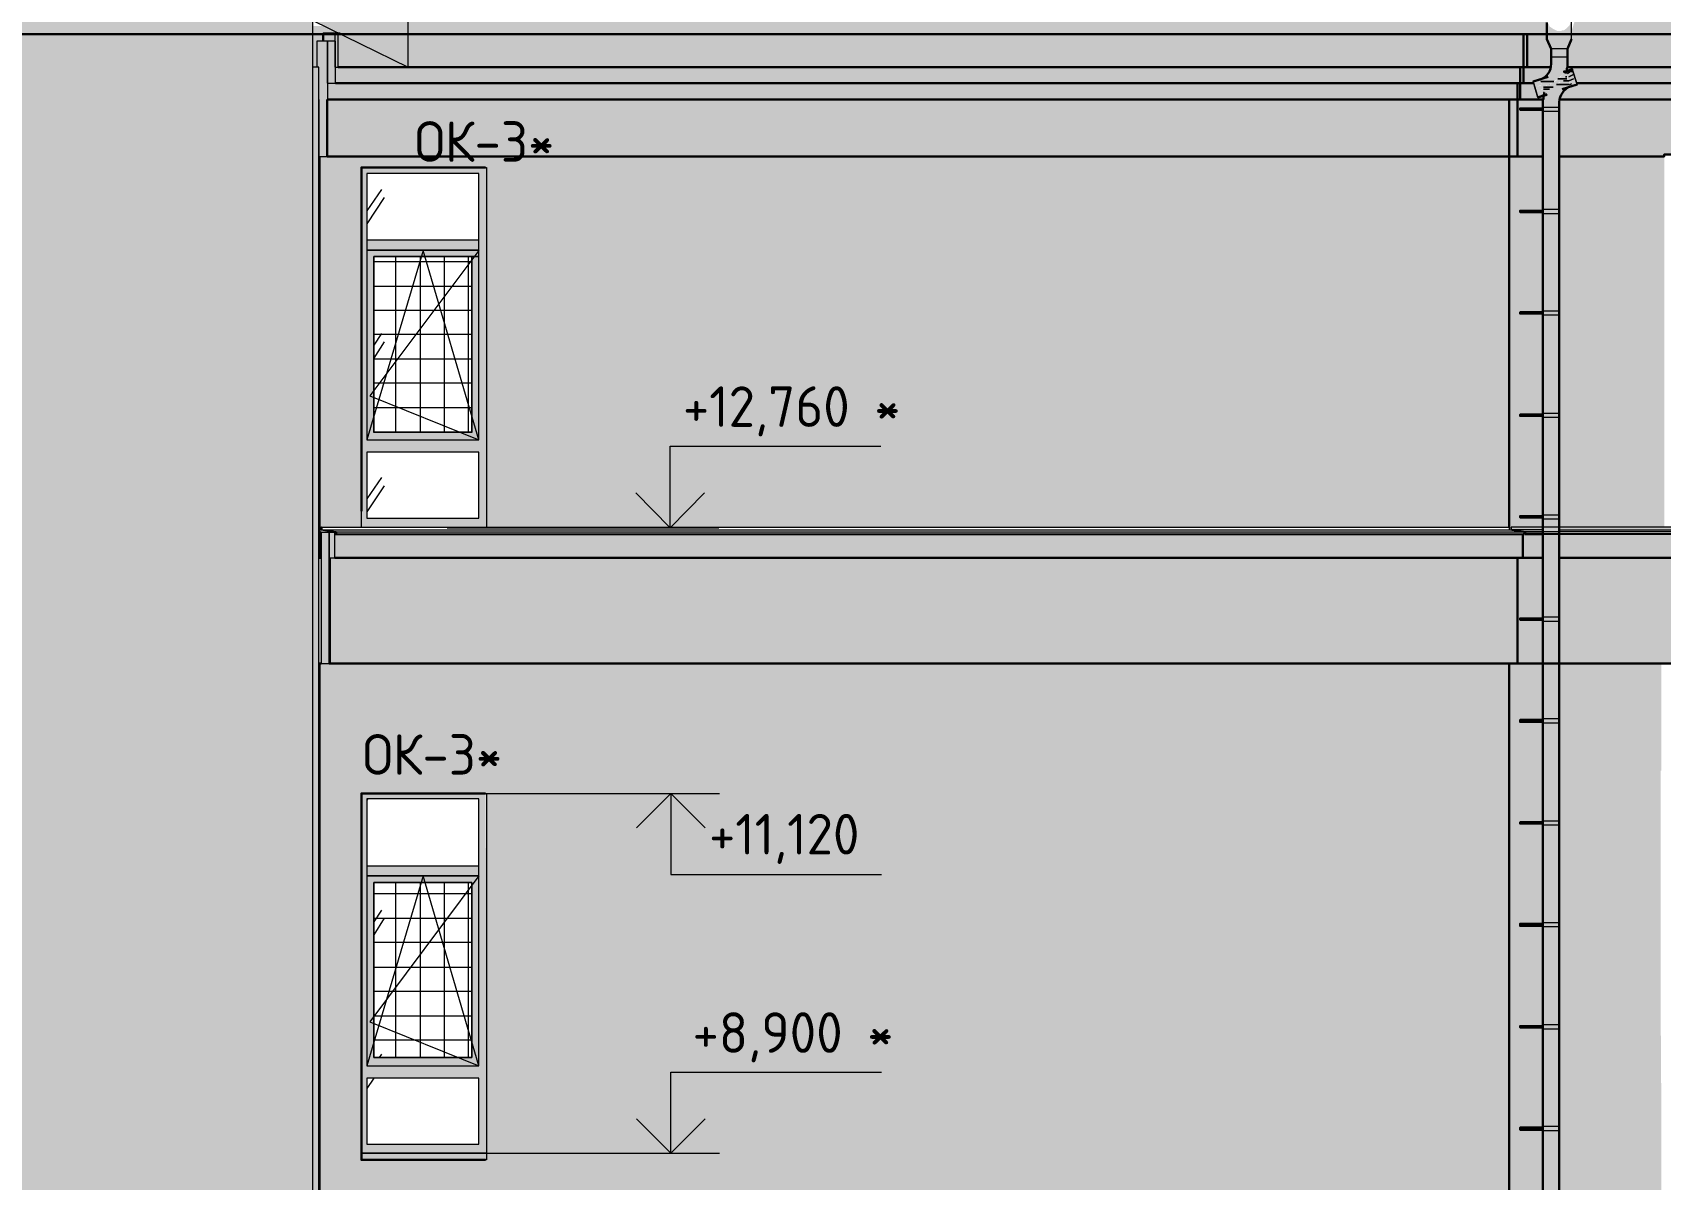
# Model space of a CAD drawing. Header units: millimetres. Extents: x -11345 to 411485, y -9810 to 73012.
# Drawn here: x 344403 to 354448, y 8302 to 15375 of the extents above; entities that cross this region are included whole.
import ezdxf

# ---------------------------------------------------------------- set-up
doc = ezdxf.new("R2010")
doc.units = ezdxf.units.MM
for name, color, linetype in [('PDF _Аннотация', 7, 'Continuous'), ('PDF _Линии', 7, 'Continuous'), ('PDF _Отметки', 7, 'Continuous'), ('PDF _Стены внутренние', 7, 'Continuous'), ('PDF _Стены наружные', 7, 'Continuous'), ('PDF _Стены отделка', 7, 'Continuous'), ('PDF _Стены штриховка', 7, 'Continuous'), ('PDF _Текст', 7, 'Continuous'), ('PDF _Узлы', 7, 'Continuous')]:
    doc.layers.add(name, color=color, linetype=linetype)
for name, color, linetype, true_color in [('PDF _Крыша', 9, 'Continuous', 0x808080), ('PDF _Обобщенные модели', 7, 'Continuous', 0xb5bcbf), ('PDF _Ограждение', 7, 'Continuous', 0x7f7f7f), ('PDF _Окна', 7, 'Continuous', 0x383e42), ('PDF _Стены штриховка поверхности', 7, 'Continuous', 0xcacbcc)]:
    doc.layers.add(name, color=color, linetype=linetype, true_color=true_color)
doc.styles.add('PDF GOST Common', font='GOST_Common.ttf')

msp = doc.modelspace()

# ---------------------------------------------------------------- hatches: boundary and pattern name
at = {"layer": 'PDF _Крыша', "transparency": 33554559}
for points in [[(353743.05225, 15440.90557), (346720.44163, 15440.90557), (346720.44163, 15364.71088), (353747.28528, 15364.71088), (353747.28528, 15436.67253)], [(360939.21744, 15440.90557), (353916.60682, 15440.90557), (353903.9077, 15398.57519), (353899.67466, 15390.10911), (353899.67466, 15364.71088), (360973.08174, 15364.71088), (360968.84871, 15368.94392), (360964.61567, 15377.41), (360968.84871, 15385.87607), (360968.84871, 15390.10911), (360960.38263, 15398.57519)]]:
    msp.add_hatch(color=256, dxfattribs=at).paths.add_polyline_path(points)
at = {"layer": 'PDF _Обобщенные модели', "transparency": 33554559}
h = msp.add_hatch(color=256, dxfattribs=at)
h.paths.add_polyline_path([(353878.50947, 15106.49554), (353899.67466, 15111.78684), (353874.27643, 15102.2625)])
h.paths.add_polyline_path([(353912.37378, 15064.16516), (353891.20859, 15055.69908), (353899.67466, 15059.93212)], flags=0)
h.paths.add_polyline_path([(353749.4018, 15051.46604), (353738.81921, 15047.23301), (353726.12009, 15038.76693), (353743.05225, 15051.46604)], flags=0)
h.paths.add_polyline_path([(353738.81921, 15038.76693), (353734.58617, 15034.53389), (353726.12009, 15030.30085), (353730.35313, 15034.53389)], flags=0)
h.paths.add_polyline_path([(353717.65402, 15038.76693), (353721.88705, 15034.53389), (353721.88705, 15030.30085), (353721.88705, 15028.18433), (353717.65402, 15026.06781), (353710.2462, 15022.89304), (353713.42098, 15026.06781), (353721.88705, 15030.30085)], flags=0)
h.paths.add_polyline_path([(353726.12009, 15013.3687), (353730.35313, 15009.13566), (353730.35313, 15004.90262), (353734.58617, 15000.66958), (353734.58617, 14996.43655), (353730.35313, 15000.66958), (353730.35313, 15004.90262), (353721.88705, 15000.66958), (353714.83199, 14999.25857), (353717.65402, 15000.66958), (353730.35313, 15004.90262)], flags=0)
h.paths.add_polyline_path([(353713.42098, 15000.66958), (353707.77693, 14997.84756), (353704.9549, 14997.28315)], flags=0)
h.paths.add_polyline_path([(353726.12009, 15026.06781), (353717.65402, 15021.83478), (353704.9549, 15019.01275)], flags=0)
h.paths.add_polyline_path([(353768.45048, 15026.06781), (353755.75136, 15015.90852), (353755.75136, 15017.60174), (353764.21744, 15026.06781)], flags=0)
h.paths.add_polyline_path([(353768.45048, 15059.93212), (353779.03307, 15066.28168), (353768.45048, 15055.69908), (353764.21744, 15055.69908)], flags=0)
h.paths.add_polyline_path([(353700.72186, 15072.63124), (353704.9549, 15072.63124), (353695.27938, 15069.00292)], flags=0)
h.paths.add_polyline_path([(353836.17909, 15072.63124), (353827.71301, 15068.3982), (353810.78086, 15055.69908), (353806.54782, 15055.69908), (353789.61567, 15042.99997), (353793.84871, 15047.23301), (353806.54782, 15055.69908), (353827.71301, 15072.63124)], flags=0)
h.paths.add_polyline_path([(353709.18794, 15072.63124), (353713.42098, 15059.93212), (353713.42098, 15051.46604), (353679.55667, 15038.76693), (353704.9549, 15051.46604), (353713.42098, 15051.46604), (353709.18794, 15064.16516), (353709.18794, 15072.63124), (353688.02275, 15064.16516), (353689.83691, 15065.3746)], flags=0)
h.paths.add_polyline_path([(353853.11124, 15076.86427), (353850.99472, 15076.86427), (353857.34428, 15079.4041)], flags=0)
h.paths.add_polyline_path([(353912.37378, 15085.33035), (353882.74251, 15076.86427), (353886.97555, 15064.16516), (353886.97555, 15055.69908), (353882.74251, 15068.3982), (353882.74251, 15072.63124), (353878.50947, 15076.86427), (353882.74251, 15076.86427), (353888.66877, 15079.4041)], flags=0)
h.paths.add_polyline_path([(353806.54782, 15085.33035), (353809.7226, 15087.44687), (353806.54782, 15081.09731), (353793.84871, 15072.63124), (353789.61567, 15072.63124)], flags=0)
h.paths.add_polyline_path([(353870.0434, 15089.56339), (353874.27643, 15089.56339), (353863.69384, 15083.21383)], flags=0)
h.paths.add_polyline_path([(353912.37378, 15114.96162), (353874.27643, 15098.02947), (353876.39295, 15091.67991), (353874.27643, 15093.79643), (353874.27643, 15098.02947), (353874.27643, 15100.14599), (353878.50947, 15102.2625), (353882.74251, 15102.2625), (353903.9077, 15112.8451)], flags=0)
h.paths.add_polyline_path([(353861.57732, 15106.49554), (353865.81036, 15108.61206), (353861.57732, 15102.2625)], flags=0)
h.paths.add_polyline_path([(353848.8782, 15119.19466), (353836.17909, 15106.49554), (353831.94605, 15102.2625), (353827.71301, 15098.02947), (353819.24694, 15093.79643), (353815.0139, 15089.56339), (353812.89738, 15089.56339), (353819.24694, 15093.79643), (353827.71301, 15102.2625)], flags=0)
h.paths.add_polyline_path([(353874.27643, 15136.12681), (353870.0434, 15136.12681), (353903.9077, 15148.82593), (353899.67466, 15148.82593), (353865.81036, 15136.12681), (353870.0434, 15140.35985), (353870.0434, 15148.82593), (353874.27643, 15182.69023), (353874.27643, 15275.81708), (353899.67466, 15335.07961), (353899.67466, 15411.2743), (353895.44163, 15419.74038), (353895.44163, 15436.67253), (353886.97555, 15419.74038), (353878.50947, 15411.2743), (353870.0434, 15402.80823), (353853.11124, 15390.10911), (353844.64517, 15390.10911), (353836.17909, 15385.87607), (353810.78086, 15385.87607), (353802.31478, 15390.10911), (353785.38263, 15398.57519), (353772.68351, 15407.04127), (353764.21744, 15411.2743), (353759.9844, 15423.97342), (353751.51832, 15436.67253), (353747.28528, 15436.67253), (353747.28528, 15335.07961), (353772.68351, 15275.81708), (353772.68351, 15182.69023), (353768.45048, 15148.82593), (353764.21744, 15140.35985), (353759.9844, 15136.12681), (353751.51832, 15119.19466), (353730.35313, 15102.2625), (353704.9549, 15085.33035), (353696.48882, 15085.33035), (353666.85756, 15072.63124), (353662.62452, 15072.63124), (353662.62452, 15064.16516), (353666.85756, 15051.46604), (353671.09059, 15051.46604), (353671.09059, 15038.76693), (353675.32363, 15030.30085), (353675.32363, 15026.06781), (353679.55667, 15021.83478), (353679.55667, 15013.3687), (353704.9549, 15020.62534), (353697.14006, 15017.27612), (353679.55667, 15013.3687), (353683.78971, 15004.90262), (353683.78971, 15000.66958), (353692.25579, 14983.73743), (353692.25579, 14975.27135), (353696.48882, 14979.50439), (353709.18794, 14983.73743), (353730.35313, 14992.20351), (353730.35313, 14987.97047), (353726.12009, 14979.50439), (353726.12009, 14945.64009), (353721.88705, 14945.64009), (353726.12009, 14916.00882), (353721.88705, 14916.00882), (353721.88705, 14907.54274), (353582.19679, 14907.54274), (353582.19679, 14899.07666), (353721.88705, 14899.07666), (353721.88705, 14276.82003), (353582.19679, 14276.82003), (353582.19679, 14268.35395), (353721.88705, 14268.35395), (353721.88705, 13650.33035), (353582.19679, 13650.33035), (353582.19679, 13641.86427), (353721.88705, 13641.86427), (353721.88705, 13019.60764), (353582.19679, 13019.60764), (353582.19679, 13011.14156), (353721.88705, 13011.14156), (353721.88705, 12393.11796), (353582.19679, 12393.11796), (353582.19679, 12384.65189), (353721.88705, 12384.65189), (353721.88705, 11762.39525), (353582.19679, 11762.39525), (353582.19679, 11753.92917), (353721.88705, 11753.92917), (353721.88705, 11135.90557), (353582.19679, 11135.90557), (353582.19679, 11123.20646), (353611.82806, 11123.20646), (353721.88705, 11127.4395), (353721.88705, 10505.18286), (353582.19679, 10505.18286), (353582.19679, 10496.71678), (353721.88705, 10496.71678), (353721.88705, 10488.25071), (353726.12009, 9887.15926), (353721.88705, 9887.15926), (353721.88705, 9878.69318), (353582.19679, 9878.69318), (353582.19679, 9865.99407), (353611.82806, 9865.99407), (353721.88705, 9870.22711), (353721.88705, 9861.76103), (353726.12009, 9256.43655), (353721.88705, 9256.43655), (353721.88705, 9247.97047), (353582.19679, 9247.97047), (353582.19679, 9239.50439), (353721.88705, 9239.50439), (353721.88705, 9231.03832), (353726.12009, 8629.94687), (353721.88705, 8629.94687), (353721.88705, 8621.48079), (353582.19679, 8621.48079), (353582.19679, 8608.78168), (353721.88705, 8608.78168), (353721.88705, 8604.54864), (353726.12009, 7999.22416), (353721.88705, 7999.22416), (353721.88705, 7990.75808), (353582.19679, 7990.75808), (353582.19679, 7982.292), (353721.88705, 7982.292), (353721.88705, 7364.2684), (353582.19679, 7364.2684), (353582.19679, 7351.56929), (353666.85756, 7351.56929), (353721.88705, 7355.80233), (353721.88705, 7347.33625), (353726.12009, 6742.01177), (353721.88705, 6742.01177), (353721.88705, 6733.54569), (353582.19679, 6733.54569), (353582.19679, 6725.07961), (353721.88705, 6725.07961), (353721.88705, 6716.61354), (353726.12009, 6115.52209), (353721.88705, 6115.52209), (353721.88705, 6107.05602), (353582.19679, 6107.05602), (353582.19679, 6094.3569), (353721.88705, 6094.3569), (353721.88705, 5476.3333), (353582.19679, 5476.3333), (353582.19679, 5467.86722), (353721.88705, 5467.86722), (353721.88705, 4849.84363), (353582.19679, 4849.84363), (353582.19679, 4837.14451), (353611.82806, 4837.14451), (353721.88705, 4841.37755), (353721.88705, 4219.12091), (353611.82806, 4219.12091), (353611.82806, 4210.65484), (353721.88705, 4210.65484), (353721.88705, 3592.63124), (353582.19679, 3592.63124), (353582.19679, 3579.93212), (353721.88705, 3579.93212), (353721.88705, 3347.11501), (353823.47997, 3334.4159), (353823.47997, 14945.64009), (353827.71301, 14979.50439), (353831.94605, 14987.97047), (353836.17909, 14992.20351), (353844.64517, 15009.13566), (353865.81036, 15026.06781), (353891.20859, 15042.99997), (353899.67466, 15042.99997), (353929.30593, 15055.69908), (353933.53897, 15055.69908), (353933.53897, 15064.16516), (353929.30593, 15076.86427), (353925.07289, 15085.33035), (353920.83986, 15098.02947), (353916.60682, 15114.96162), (353912.37378, 15123.4277), (353903.9077, 15148.82593)], flags=0)
h.paths.add_polyline_path([(353865.81036, 15127.66073), (353865.81036, 15123.4277), (353874.27643, 15127.66073), (353878.50947, 15128.50734), (353865.81036, 15123.4277), (353870.0434, 15114.96162), (353865.81036, 15119.19466), (353865.81036, 15123.4277), (353861.57732, 15131.89377)], flags=0)
for points in [[(353798.08174, 15225.02062), (353798.08174, 15229.25366), (353793.84871, 15229.25366), (353789.61567, 15225.02062), (353793.84871, 15220.78758), (353798.08174, 15220.78758)], [(353815.0139, 15225.02062), (353815.0139, 15229.25366), (353810.78086, 15229.25366), (353806.54782, 15225.02062), (353810.78086, 15220.78758), (353815.0139, 15220.78758)], [(353857.34428, 15225.02062), (353857.34428, 15229.25366), (353853.11124, 15229.25366), (353848.8782, 15225.02062), (353853.11124, 15220.78758), (353857.34428, 15220.78758)], [(353827.71301, 14890.61059), (353827.71301, 14894.84363), (353823.47997, 14894.84363), (353819.24694, 14890.61059), (353823.47997, 14886.37755), (353827.71301, 14886.37755)], [(353827.71301, 14285.2861), (353827.71301, 14289.51914), (353823.47997, 14289.51914), (353819.24694, 14285.2861), (353823.47997, 14281.05307), (353827.71301, 14281.05307)], [(353827.71301, 14259.88787), (353827.71301, 14264.12091), (353823.47997, 14264.12091), (353819.24694, 14259.88787), (353823.47997, 14255.65484), (353827.71301, 14255.65484)], [(353827.71301, 13658.79643), (353827.71301, 13663.02947), (353823.47997, 13663.02947), (353819.24694, 13658.79643), (353823.47997, 13654.56339), (353827.71301, 13654.56339)], [(353827.71301, 13633.3982), (353827.71301, 13637.63124), (353823.47997, 13637.63124), (353819.24694, 13633.3982), (353823.47997, 13629.16516), (353827.71301, 13629.16516)], [(353827.71301, 13028.07371), (353827.71301, 13032.30675), (353823.47997, 13032.30675), (353819.24694, 13028.07371), (353823.47997, 13023.84068), (353827.71301, 13023.84068)], [(353827.71301, 13002.67548), (353827.71301, 13006.90852), (353823.47997, 13006.90852), (353819.24694, 13002.67548), (353823.47997, 12998.44245), (353827.71301, 12998.44245)], [(353827.71301, 12401.58404), (353827.71301, 12405.81708), (353823.47997, 12405.81708), (353819.24694, 12401.58404), (353823.47997, 12397.351), (353827.71301, 12397.351)], [(353827.71301, 12376.18581), (353827.71301, 12380.41885), (353823.47997, 12380.41885), (353819.24694, 12376.18581), (353823.47997, 12371.95277), (353827.71301, 12371.95277)], [(353827.71301, 11770.86132), (353827.71301, 11775.09436), (353823.47997, 11775.09436), (353819.24694, 11770.86132), (353823.47997, 11766.62829), (353827.71301, 11766.62829)], [(353827.71301, 11745.46309), (353827.71301, 11749.69613), (353823.47997, 11749.69613), (353819.24694, 11745.46309), (353823.47997, 11741.23006), (353827.71301, 11741.23006)], [(353827.71301, 11144.37165), (353827.71301, 11148.60469), (353823.47997, 11148.60469), (353819.24694, 11144.37165), (353823.47997, 11140.13861), (353827.71301, 11140.13861)], [(353827.71301, 11118.97342), (353827.71301, 11123.20646), (353823.47997, 11123.20646), (353819.24694, 11118.97342), (353823.47997, 11114.74038), (353827.71301, 11114.74038)], [(353827.71301, 10513.64894), (353827.71301, 10517.88197), (353823.47997, 10517.88197), (353819.24694, 10513.64894), (353823.47997, 10509.4159), (353827.71301, 10509.4159)], [(353827.71301, 10488.25071), (353827.71301, 10492.48374), (353823.47997, 10492.48374), (353819.24694, 10488.25071), (353823.47997, 10484.01767), (353827.71301, 10484.01767)], [(353827.71301, 9887.15926), (353827.71301, 9891.3923), (353823.47997, 9891.3923), (353819.24694, 9887.15926), (353823.47997, 9882.92622), (353827.71301, 9882.92622)], [(353827.71301, 9861.76103), (353827.71301, 9865.99407), (353823.47997, 9865.99407), (353819.24694, 9861.76103), (353823.47997, 9857.52799), (353827.71301, 9857.52799)], [(353827.71301, 9256.43655), (353827.71301, 9260.66958), (353823.47997, 9260.66958), (353819.24694, 9256.43655), (353823.47997, 9252.20351), (353827.71301, 9252.20351)], [(353827.71301, 9231.03832), (353827.71301, 9235.27135), (353823.47997, 9235.27135), (353819.24694, 9231.03832), (353823.47997, 9226.80528), (353827.71301, 9226.80528)], [(353827.71301, 8629.94687), (353827.71301, 8634.17991), (353823.47997, 8634.17991), (353819.24694, 8629.94687), (353823.47997, 8625.71383), (353827.71301, 8625.71383)], [(353827.71301, 8604.54864), (353827.71301, 8608.78168), (353823.47997, 8608.78168), (353819.24694, 8604.54864), (353823.47997, 8600.3156), (353827.71301, 8600.3156)]]:
    msp.add_hatch(color=7, dxfattribs=at).paths.add_polyline_path(points)
at = {"layer": 'PDF _Ограждение', "transparency": 33554559}
for points in [[(346187.07879, 12325.38935), (346187.07879, 12329.62239), (346182.84576, 12329.62239), (346178.61272, 12325.38935), (346182.84576, 12321.15631), (346187.07879, 12321.15631)], [(346275.9726, 12278.82593), (346275.9726, 12283.05897), (346271.73956, 12283.05897), (346267.50652, 12278.82593), (346271.73956, 12274.59289), (346275.9726, 12274.59289)], [(346280.20564, 12278.82593), (346280.20564, 12283.05897), (346275.9726, 12283.05897), (346271.73956, 12278.82593), (346275.9726, 12274.59289), (346280.20564, 12274.59289)], [(346280.20564, 12278.82593), (346280.20564, 12283.05897), (346275.9726, 12283.05897), (346271.73956, 12278.82593), (346275.9726, 12274.59289), (346280.20564, 12274.59289)]]:
    msp.add_hatch(color=7, dxfattribs=at).paths.add_polyline_path(points)
at = {"layer": 'PDF _Ограждение', "true_color": 0x373f43, "transparency": 33554559}
h = msp.add_hatch(color=149, dxfattribs=at)
h.paths.add_polyline_path([(353603.36198, 12278.82593), (353603.36198, 12283.05897), (346275.9726, 12278.82593)])
h.paths.add_polyline_path([(346275.9726, 12291.52504), (346271.73956, 12283.05897), (353603.36198, 12283.05897), (353607.59502, 12291.52504), (353607.59502, 12295.75808), (346280.20564, 12291.52504), (346280.20564, 12295.75808)])
h.paths.add_polyline_path([(346187.07879, 12310.57371), (346187.07879, 12325.38935), (346182.84576, 12325.38935), (346182.84576, 12308.4572), (346267.50652, 12295.75808), (346275.9726, 12291.52504), (346275.9726, 12295.75808), (346191.31183, 12308.4572)])
h = msp.add_hatch(color=149, dxfattribs=at)
h.paths.add_polyline_path([(353616.0611, 12278.82593), (353721.88705, 12278.82593), (353721.88705, 12283.05897)])
h.paths.add_polyline_path([(353721.88705, 12295.75808), (353721.88705, 12325.38935), (353527.16729, 12325.38935), (353527.16729, 12308.4572), (353611.82806, 12295.75808), (353616.0611, 12291.52504), (353611.82806, 12283.05897), (353611.82806, 12278.82593), (353616.0611, 12283.05897), (353721.88705, 12283.05897), (353721.88705, 12295.75808), (353620.29413, 12291.52504), (353620.29413, 12295.75808)])
h = msp.add_hatch(color=149, dxfattribs=at)
h.paths.add_polyline_path([(361011.17909, 12278.82593), (361011.17909, 12295.75808), (353823.47997, 12291.52504), (353823.47997, 12278.82593)])
h.paths.add_polyline_path([(361011.17909, 12325.38935), (353823.47997, 12325.38935), (353823.47997, 12295.75808), (361011.17909, 12295.75808)])
at = {"layer": 'PDF _Окна', "transparency": 33554687}
h = msp.add_hatch(color=256, dxfattribs=at)
h.paths.add_polyline_path([(347203.008, 12325.38935), (347203.008, 12960.3451), (347198.77496, 14505.4041), (347198.77496, 14543.50144), (346432.59502, 14543.50144), (346432.59502, 12325.38935)])
h.paths.add_polyline_path([(347114.11419, 12909.54864), (346851.66582, 12909.54864), (346508.78971, 12913.78168), (346508.78971, 13993.20646), (347114.11419, 13993.20646)], flags=0)
h.paths.add_polyline_path([(347156.44458, 14031.3038), (346466.45933, 14031.3038), (346466.45933, 14035.53684), (347156.44458, 14035.53684)], flags=0)
h.paths.add_polyline_path([(347156.44458, 14094.79938), (346466.45933, 14094.79938), (346466.45933, 14505.4041), (347156.44458, 14505.4041)], flags=0)
h.paths.add_polyline_path([(347156.44458, 12380.41885), (346466.45933, 12380.41885), (346466.45933, 12786.79053), (347156.44458, 12786.79053)], flags=0)
h = msp.add_hatch(color=256, dxfattribs=at)
h.paths.add_polyline_path([(347198.77496, 8460.62534), (347198.77496, 8464.85838), (346432.59502, 8460.62534), (346432.59502, 8422.52799), (347203.008, 8422.52799), (347203.008, 8426.76103)])
h.paths.add_polyline_path([(347203.008, 8464.85838), (347203.008, 9434.22416), (347198.77496, 10649.10616), (347198.77496, 10682.97047), (346432.59502, 10682.97047), (346432.59502, 8464.85838), (347198.77496, 8464.85838)])
h.paths.add_polyline_path([(347114.11419, 9053.25071), (346508.78971, 9053.25071), (346508.78971, 10132.67548), (347114.11419, 10132.67548)], flags=0)
h.paths.add_polyline_path([(347156.44458, 10234.2684), (346466.45933, 10234.2684), (346466.45933, 10649.10616), (347156.44458, 10649.10616)], flags=0)
h.paths.add_polyline_path([(347156.44458, 8519.88787), (346466.45933, 8519.88787), (346466.45933, 8926.25955), (347156.44458, 8926.25955)], flags=0)
at = {"layer": 'PDF _Стены наружные', "true_color": 0xe2e2e2, "transparency": 33554687}
for points in [[(346157.44753, 15161.52504), (346132.0493, 15161.52504), (346132.0493, 4346.11206), (346161.68056, 4346.11206), (346170.14664, 4341.87902), (346170.14664, 14611.23006), (346220.9431, 14611.23006), (346220.9431, 14962.57224), (346225.17614, 14962.57224), (346225.17614, 15064.16516), (346271.73956, 15064.16516), (346271.73956, 15322.3805), (346157.44753, 15322.3805)], [(346288.67172, 15364.71088), (346267.50652, 15364.71088), (346271.73956, 15161.52504), (346288.67172, 15161.52504)], [(346267.50652, 12291.52504), (346182.84576, 12291.52504), (346182.84576, 11483.01472), (346233.64222, 11483.01472), (346233.64222, 12134.90262), (346267.50652, 12134.90262)]]:
    msp.add_hatch(color=254, dxfattribs=at).paths.add_polyline_path(points)
at = {"layer": 'PDF _Стены штриховка поверхности', "true_color": 0xfbfbf4, "transparency": 33554687}
h = msp.add_hatch(color=7, dxfattribs=at)
h.paths.add_polyline_path([(353603.36198, 12278.82593), (346275.9726, 12278.82593), (346275.9726, 12283.05897), (346271.73956, 12283.05897), (346275.9726, 12291.52504), (346267.50652, 12291.52504), (346267.50652, 12134.90262), (346233.64222, 12134.90262), (346233.64222, 11483.01472), (346182.84576, 11483.01472), (346182.84576, 12291.52504), (346271.73956, 12295.75808), (346182.84576, 12308.4572), (346182.84576, 12325.38935), (346432.59502, 12325.38935), (346432.59502, 14543.50144), (347198.77496, 14543.50144), (347198.77496, 14611.23006), (347203.008, 12325.38935), (353514.46818, 12325.38935), (353514.46818, 12308.4572), (353603.36198, 12295.75808), (353607.59502, 12291.52504), (353603.36198, 12283.05897)])
h.paths.add_polyline_path([(353624.52717, 15165.75808), (353624.52717, 15161.52504), (353611.82806, 15161.52504)], flags=0)
h.paths.add_polyline_path([(353721.88705, 11762.39525), (353721.88705, 12278.82593), (353616.0611, 12278.82593), (353616.0611, 12283.05897), (353611.82806, 12283.05897), (353616.0611, 12291.52504), (353611.82806, 12291.52504), (353611.82806, 12295.75808), (353527.16729, 12308.4572), (353527.16729, 12325.38935), (353721.88705, 12325.38935), (353721.88705, 12384.65189), (353582.19679, 12384.65189), (353582.19679, 12393.11796), (353721.88705, 12393.11796), (353721.88705, 13011.14156), (353582.19679, 13011.14156), (353582.19679, 13019.60764), (353721.88705, 13019.60764), (353721.88705, 13641.86427), (353582.19679, 13641.86427), (353582.19679, 13650.33035), (353721.88705, 13650.33035), (353721.88705, 14268.35395), (353582.19679, 14268.35395), (353582.19679, 14276.82003), (353721.88705, 14276.82003), (353721.88705, 14899.07666), (353582.19679, 14899.07666), (353582.19679, 14907.54274), (353721.88705, 14907.54274), (353721.88705, 14916.00882), (353726.12009, 14954.10616), (353726.12009, 14987.97047), (353721.88705, 14987.97047), (353692.25579, 14975.27135), (353671.09059, 15047.23301), (353662.62452, 15064.16516), (353662.62452, 15072.63124), (353671.09059, 15076.86427), (353709.18794, 15089.56339), (353734.58617, 15102.2625), (353755.75136, 15123.4277), (353768.45048, 15153.05897), (353768.45048, 15161.52504), (353688.02275, 15161.52504), (353768.45048, 15165.75808), (353772.68351, 15182.69023), (353772.68351, 15275.81708), (353747.28528, 15335.07961), (353747.28528, 15364.71088), (346720.44163, 15364.71088), (346720.44163, 15165.75808), (346314.06995, 15364.71088), (346301.37083, 15368.94392), (346208.24399, 15415.50734), (346132.0493, 15415.50734), (346132.0493, 15161.52504), (346157.44753, 15161.52504), (346157.44753, 15322.3805), (346267.50652, 15322.3805), (346267.50652, 15364.71088), (346288.67172, 15364.71088), (346288.67172, 15161.52504), (346271.73956, 15161.52504), (346271.73956, 15064.16516), (346225.17614, 15064.16516), (346225.17614, 14962.57224), (346220.9431, 14962.57224), (346220.9431, 14611.23006), (346170.14664, 14611.23006), (346170.14664, 4341.87902), (346174.37968, 4341.87902), (346212.47702, 4337.64599), (346246.34133, 4333.41295), (346254.80741, 4333.41295), (348523.71596, 4032.86722), (353721.88705, 4032.86722), (353721.88705, 4210.65484), (353611.82806, 4210.65484), (353611.82806, 4219.12091), (353721.88705, 4219.12091), (353721.88705, 4320.71383), (353624.52717, 4320.71383), (353624.52717, 4324.94687), (353620.29413, 4324.94687), (353620.29413, 4333.41295), (353624.52717, 4337.64599), (353514.46818, 4354.57814), (353514.46818, 4375.74333), (353721.88705, 4375.74333), (353721.88705, 4837.14451), (353582.19679, 4841.37755), (353582.19679, 4849.84363), (353721.88705, 4849.84363), (353721.88705, 5467.86722), (353582.19679, 5467.86722), (353582.19679, 5476.3333), (353721.88705, 5476.3333), (353721.88705, 6094.3569), (353582.19679, 6098.58994), (353582.19679, 6107.05602), (353721.88705, 6107.05602), (353721.88705, 6725.07961), (353582.19679, 6725.07961), (353582.19679, 6733.54569), (353721.88705, 6733.54569), (353721.88705, 7351.56929), (353582.19679, 7355.80233), (353582.19679, 7364.2684), (353721.88705, 7364.2684), (353721.88705, 7982.292), (353582.19679, 7982.292), (353582.19679, 7990.75808), (353721.88705, 7990.75808), (353721.88705, 8608.78168), (353582.19679, 8613.01472), (353582.19679, 8621.48079), (353721.88705, 8621.48079), (353721.88705, 9239.50439), (353582.19679, 9239.50439), (353582.19679, 9247.97047), (353721.88705, 9247.97047), (353721.88705, 9865.99407), (353582.19679, 9870.22711), (353582.19679, 9878.69318), (353721.88705, 9878.69318), (353721.88705, 10496.71678), (353582.19679, 10496.71678), (353582.19679, 10505.18286), (353721.88705, 10505.18286), (353721.88705, 11123.20646), (353582.19679, 11127.4395), (353582.19679, 11135.90557), (353721.88705, 11135.90557), (353721.88705, 11753.92917), (353582.19679, 11753.92917), (353582.19679, 11762.39525)], flags=0)
h.paths.add_polyline_path([(347198.77496, 8422.52799), (346432.59502, 8422.52799), (346432.59502, 10682.97047), (347203.008, 10682.97047)], flags=0)
h.paths.add_polyline_path([(347143.74546, 4422.30675), (346381.79856, 4422.30675), (346386.0316, 6682.74923), (347143.74546, 6682.74923)], flags=0)
h.paths.add_polyline_path([(353044.60092, 15161.52504), (353603.36198, 15165.75808), (353603.36198, 15161.52504)], flags=0)
h = msp.add_hatch(color=7, dxfattribs=at)
h.paths.add_polyline_path([(361011.17909, 15161.52504), (353874.27643, 15161.52504), (361015.41213, 15165.75808), (361011.17909, 15174.22416), (361011.17909, 15216.55454), (361015.41213, 15216.55454), (361015.41213, 15267.351), (361011.17909, 15271.58404), (360985.78086, 15335.07961), (360968.84871, 15364.71088), (353899.67466, 15364.71088), (353899.67466, 15335.07961), (353874.27643, 15271.58404), (353874.27643, 15174.22416), (353870.0434, 15165.75808), (353870.0434, 15140.35985), (353903.9077, 15148.82593), (353933.53897, 15064.16516), (353933.53897, 15055.69908), (353886.97555, 15038.76693), (353865.81036, 15030.30085), (353861.57732, 15026.06781), (353840.41213, 15004.90262), (353827.71301, 14975.27135), (353827.71301, 14962.57224), (353823.47997, 14945.64009), (353823.47997, 14611.23006), (354179.0552, 14615.46309), (354471.13484, 14615.46309), (354471.13484, 14623.92917), (356126.25284, 14623.92917), (356126.25284, 12325.38935), (358492.52127, 12325.38935), (358492.52127, 14623.92917), (360156.10534, 14623.92917), (360156.10534, 12325.38935), (361011.17909, 12325.38935)])
h.paths.add_polyline_path([(354471.13484, 14611.23006), (353823.47997, 14611.23006), (353823.47997, 12325.38935), (354471.13484, 12325.38935)])
msp.add_hatch(color=7, dxfattribs=at).paths.add_polyline_path([(358483.12381, 10822.66073), (358484.0552, 11483.01472), (360156.10534, 11483.01472), (360156.10534, 10822.66073), (360160.33838, 10822.66073), (360156.10534, 8481.79053), (360156.10534, 6682.74923), (360164.57142, 6682.74923), (360164.57142, 4375.74333), (361011.17909, 4375.74333), (361011.17909, 12278.82593), (353823.47997, 12278.82593), (353823.47997, 4375.74333), (354488.067, 4375.74333), (354488.067, 6682.74923), (354454.20269, 6682.74923), (354454.20269, 8629.94687), (354449.96965, 9231.03832), (354449.96965, 10822.66073), (354454.20269, 10822.66073), (354454.20269, 11483.01472), (356147.41803, 11483.01472), (356147.41803, 6682.74923), (356189.74841, 6682.74923), (356189.74841, 4375.74333), (358488.28823, 4375.74333), (358488.28823, 6682.74923), (358484.0552, 6682.74923), (358484.0552, 8481.79053), (358479.82216, 8481.79053), (358481.67705, 9796.90699), (358484.0552, 8481.79053), (358484.0552, 10822.66073)])
at = {"layer": 'PDF _Узлы', "true_color": 0x939393, "transparency": 33554687}
msp.add_hatch(color=252, dxfattribs=at).paths.add_polyline_path([(346720.44163, 15474.76988), (340154.99915, 18459.06191), (340370.8841, 18353.23596), (334271.07584, 15474.76988), (334224.51242, 15449.37165), (334012.86051, 15352.01177), (334012.86051, 15157.292), (334025.55962, 15161.52504), (334177.949, 15237.71973), (334448.86346, 15161.52504), (334448.86346, -670.03838), (336417.22629, -670.03838), (339291.45933, -686.97053), (348904.68941, -686.97053), (352286.88705, -737.76699), (353552.56552, -737.76699), (353552.56552, 3300.55159), (354035.13189, 3237.05602), (354035.13189, 3309.01767), (346132.0493, 4346.11206), (346132.0493, 15449.37165), (346335.23514, 15352.01177), (346568.05225, 15237.71973), (346720.44163, 15161.52504)])

# ---------------------------------------------------------------- linework, layer by layer
at = {"layer": 'PDF _Аннотация', "lineweight": 20}
for points in [[(348549.11419, 12537.04127), (348337.46228, 12321.15631), (348337.46228, 12824.88787), (349637.00505, 12824.88787)], [(348337.46228, 12321.15631), (348125.81036, 12537.04127)], [(348036.91655, 12321.15631), (348638.008, 12321.15631)], [(348041.14959, 10682.97047), (348642.24104, 10682.97047)], [(348341.69531, 10682.97047), (348130.0434, 10471.31855)], [(348553.34723, 10471.31855), (348341.69531, 10682.97047), (348341.69531, 10183.47194), (349641.23809, 10183.47194)], [(348553.34723, 8676.51029), (348341.69531, 8464.85838), (348341.69531, 8964.3569), (349641.23809, 8964.3569)], [(348341.69531, 8464.85838), (348130.0434, 8676.51029)], [(348041.14959, 8464.85838), (348642.24104, 8464.85838)]]:
    msp.add_lwpolyline(points, dxfattribs=at)
at = {"layer": 'PDF _Линии', "lineweight": 9}
for points in [[(353552.56552, 3300.55159), (354035.13189, 3237.05602), (354035.13189, 3309.01767), (352981.10534, 3444.47489), (346132.0493, 4346.11206), (346132.0493, 15449.37165), (346720.44163, 15161.52504), (346720.44163, 15474.76988), (340154.99915, 18459.06191), (340370.8841, 18353.23596), (334012.86051, 15352.01177), (334012.86051, 15157.292), (334177.949, 15237.71973), (334448.86346, 15161.52504), (334448.86346, -670.03838), (336417.22629, -670.03838), (339240.66287, -686.97053), (345374.33543, -686.97053), (348904.68941, -686.97053), (352341.91655, -737.76699), (353552.56552, -737.76699)], [(347114.11419, 13993.20646), (346508.78971, 13993.20646), (346508.78971, 12913.78168), (347114.11419, 12913.78168)], [(347114.11419, 10132.67548), (346508.78971, 10132.67548), (346508.78971, 9053.25071), (347114.11419, 9053.25071)]]:
    msp.add_lwpolyline(points, close=True, dxfattribs=at)
at = {"layer": 'PDF _Линии', "lineweight": 30}
for points in [[(346301.37083, 15368.94392), (346195.54487, 15368.94392), (346195.54487, 15322.3805)], [(346720.44163, 15364.71088), (353747.28528, 15364.71088)], [(353603.36198, 15064.16516), (353603.36198, 15364.71088)], [(353624.52717, 15364.71088), (353624.52717, 15161.52504)], [(353865.81036, 15123.4277), (353865.81036, 15131.89377), (353870.0434, 15136.12681), (353870.0434, 15144.59289), (353870.0434, 15153.05897), (353874.27643, 15161.52504), (353874.27643, 15169.99112), (353874.27643, 15178.4572), (353874.27643, 15182.69023), (353874.27643, 15225.02062), (353874.27643, 15275.81708), (353899.67466, 15335.07961)], [(346288.67172, 15161.52504), (353768.45048, 15161.52504)], [(353582.19679, 15161.52504), (353582.19679, 14962.57224)], [(346271.73956, 15064.16516), (353662.62452, 15064.16516)], [(353565.26464, 15064.16516), (353565.26464, 14611.23006)], [(353747.28528, 14996.43655), (353743.05225, 14992.20351), (353734.58617, 14992.20351), (353692.25579, 14975.27135), (353747.28528, 14992.20351)], [(353730.35313, 15004.90262), (353730.35313, 14996.43655), (353726.12009, 14987.97047), (353726.12009, 14983.73743), (353726.12009, 14975.27135), (353726.12009, 14966.80528), (353721.88705, 14958.3392), (353721.88705, 14949.87312), (353721.88705, 14945.64009), (353721.88705, 14903.3097), (353721.88705, 3347.11501)], [(346220.9431, 14962.57224), (346220.9431, 14611.23006), (353721.88705, 14611.23006)], [(346225.17614, 14962.57224), (353726.12009, 14962.57224)], [(353514.46818, 12325.38935), (353514.46818, 14962.57224)], [(353721.88705, 14907.54274), (353582.19679, 14907.54274), (353582.19679, 14903.3097), (353582.19679, 14899.07666), (353721.88705, 14899.07666)], [(353721.88705, 14916.00882), (353721.88705, 14890.61059)], [(353823.47997, 14890.61059), (353823.47997, 14916.00882)], [(346174.37968, 12291.52504), (346174.37968, 14611.23006)], [(353823.47997, 14611.23006), (354471.13484, 14611.23006), (354471.13484, 14623.92917), (356126.25284, 14623.92917), (356126.25284, 12342.3215), (356126.25284, 14611.23006), (356126.25284, 12325.38935)], [(346432.59502, 12422.74923), (346432.59502, 14543.50144), (347198.77496, 14543.50144)], [(353721.88705, 14276.82003), (353582.19679, 14276.82003), (353582.19679, 14272.58699), (353582.19679, 14268.35395), (353721.88705, 14268.35395)], [(353721.88705, 14285.2861), (353721.88705, 14259.88787)], [(353823.47997, 14259.88787), (353823.47997, 14285.2861)], [(353721.88705, 13650.33035), (353582.19679, 13650.33035), (353582.19679, 13646.09731), (353582.19679, 13641.86427), (353721.88705, 13641.86427)], [(353721.88705, 13658.79643), (353721.88705, 13633.3982)], [(353823.47997, 13633.3982), (353823.47997, 13658.79643)], [(353721.88705, 13019.60764), (353582.19679, 13019.60764), (353582.19679, 13015.3746), (353582.19679, 13011.14156), (353721.88705, 13011.14156)], [(353721.88705, 13028.07371), (353721.88705, 13002.67548)], [(353823.47997, 13002.67548), (353823.47997, 13028.07371)], [(353721.88705, 12393.11796), (353582.19679, 12393.11796), (353582.19679, 12388.88492), (353582.19679, 12384.65189), (353721.88705, 12384.65189)], [(353721.88705, 12401.58404), (353721.88705, 12376.18581)], [(353823.47997, 12376.18581), (353823.47997, 12401.58404)], [(346182.84576, 12291.52504), (346174.37968, 12291.52504), (346174.37968, 12134.90262), (346182.84576, 12134.90262)], [(346275.9726, 12291.52504), (346267.50652, 12291.52504)], [(353599.12894, 12278.82593), (353599.12894, 12134.90262)], [(353616.0611, 12291.52504), (353607.59502, 12291.52504)], [(353565.26464, 12134.90262), (353565.26464, 11483.01472), (346233.64222, 11483.01472)], [(346237.87525, 11483.01472), (346237.87525, 12134.90262)], [(346267.50652, 12134.90262), (353721.88705, 12134.90262)], [(353721.88705, 11762.39525), (353582.19679, 11762.39525), (353582.19679, 11758.16221), (353582.19679, 11753.92917), (353721.88705, 11753.92917)], [(353721.88705, 11770.86132), (353721.88705, 11745.46309)], [(353823.47997, 11745.46309), (353823.47997, 11770.86132)], [(346174.37968, 4341.87902), (346174.37968, 11483.01472), (346182.84576, 11483.01472)], [(353514.46818, 3376.74628), (353514.46818, 3579.93212), (353514.46818, 11483.01472)], [(353721.88705, 11135.90557), (353582.19679, 11135.90557), (353582.19679, 11131.67253), (353582.19679, 11123.20646), (353721.88705, 11123.20646)], [(353721.88705, 11144.37165), (353721.88705, 11118.97342)], [(353823.47997, 11118.97342), (353823.47997, 11144.37165)], [(347198.77496, 8422.52799), (346432.59502, 8422.52799), (346432.59502, 10682.97047), (347198.77496, 10682.97047)], [(353721.88705, 10505.18286), (353582.19679, 10505.18286), (353582.19679, 10500.94982), (353582.19679, 10496.71678), (353721.88705, 10496.71678)], [(353721.88705, 10513.64894), (353721.88705, 10488.25071)], [(353823.47997, 10488.25071), (353823.47997, 10513.64894)], [(353721.88705, 9878.69318), (353582.19679, 9878.69318), (353582.19679, 9874.46014), (353582.19679, 9865.99407), (353721.88705, 9865.99407)], [(353721.88705, 9887.15926), (353721.88705, 9861.76103)], [(353823.47997, 9861.76103), (353823.47997, 9887.15926)], [(353721.88705, 9247.97047), (353582.19679, 9247.97047), (353582.19679, 9243.73743), (353582.19679, 9239.50439), (353721.88705, 9239.50439)], [(353721.88705, 9256.43655), (353721.88705, 9231.03832)], [(353823.47997, 9231.03832), (353823.47997, 9256.43655)], [(353721.88705, 8621.48079), (353582.19679, 8621.48079), (353582.19679, 8617.24776), (353582.19679, 8608.78168), (353721.88705, 8608.78168)], [(353721.88705, 8629.94687), (353721.88705, 8604.54864)], [(353823.47997, 8604.54864), (353823.47997, 8629.94687)]]:
    msp.add_lwpolyline(points, dxfattribs=at)
for points in [[(353747.28528, 15436.67253), (353747.28528, 15377.41), (353747.28528, 15347.77873), (353747.28528, 15339.31265), (353747.28528, 15335.07961), (353772.68351, 15275.81708), (353772.68351, 15225.02062), (353772.68351, 15182.69023, -0.3363886112), (353704.9549, 15085.33035), (353662.62452, 15072.63124), (353755.75136, 15102.2625)], [(353840.41213, 15026.06781), (353933.53897, 15055.69908), (353891.20859, 15042.99997, 0.2970841488), (353823.47997, 14945.64009), (353823.47997, 14903.3097), (353823.47997, 3334.4159)]]:
    msp.add_lwpolyline(points, format="xyb", dxfattribs=at)
at = {"layer": 'PDF _Линии', "lineweight": 30, "ltscale": 145.748654}
msp.add_lwpolyline([(353743.05225, 15364.71088), (376449.06995, 15364.71088), (332340.81036, 15364.71088), (334004.39443, 15364.71088)], dxfattribs=at)
at = {"layer": 'PDF _Линии', "lineweight": 30}
msp.add_lwpolyline([(353861.57732, 15136.12681), (353903.9077, 15148.82593), (353853.11124, 15131.89377), (353853.11124, 15136.12681)], close=True, dxfattribs=at)
at = {"layer": 'PDF _Линии', "lineweight": 30, "ltscale": 146.55296}
for points in [[(353870.0434, 15161.52504), (376326.31183, 15161.52504)], [(353933.53897, 15064.16516), (376305.14664, 15064.16516)], [(353827.71301, 14962.57224), (376288.21449, 14962.57224)], [(353823.47997, 12134.90262), (376330.54487, 12134.90262)], [(353565.26464, 11483.01472), (376296.68056, 11483.01472)]]:
    msp.add_lwpolyline(points, dxfattribs=at)
at = {"layer": 'PDF _Линии', "lineweight": 9, "ltscale": 3.093704}
msp.add_lwpolyline([(347156.44458, 14031.3038), (346483.39148, 13133.89967), (347156.44458, 12862.98522), (346813.56847, 14031.3038), (346466.45933, 12862.98522)], dxfattribs=at)
at = {"layer": 'PDF _Линии', "lineweight": 9, "ltscale": 3.122532}
msp.add_lwpolyline([(347156.44458, 10175.00587), (346483.39148, 9273.3687), (347156.44458, 9002.45425), (346813.56847, 10175.00587), (346466.45933, 9002.45425)], dxfattribs=at)
at = {"layer": 'PDF _Обобщенные модели', "color": 7, "lineweight": 18}
for points in [[(353899.67466, 15335.07961), (353899.67466, 15339.31265), (353899.67466, 15352.01177), (353899.67466, 15385.87607), (353899.67466, 15462.07076)], [(353874.27643, 15275.81708), (353772.68351, 15275.81708)], [(353776.91655, 15225.02062), (353772.68351, 15225.02062)], [(353781.14959, 15225.02062), (353793.84871, 15225.02062), (353810.78086, 15225.02062), (353831.94605, 15225.02062), (353836.17909, 15225.02062), (353853.11124, 15225.02062), (353865.81036, 15225.02062), (353870.0434, 15225.02062), (353874.27643, 15225.02062)], [(353721.88705, 14916.00882), (353823.47997, 14916.00882)], [(353721.88705, 14890.61059), (353823.47997, 14890.61059)], [(353721.88705, 14285.2861), (353823.47997, 14285.2861)], [(353721.88705, 14259.88787), (353823.47997, 14259.88787)], [(353721.88705, 13658.79643), (353823.47997, 13658.79643)], [(353721.88705, 13633.3982), (353823.47997, 13633.3982)], [(353721.88705, 13028.07371), (353823.47997, 13028.07371)], [(353721.88705, 13002.67548), (353823.47997, 13002.67548)], [(353721.88705, 12401.58404), (353823.47997, 12401.58404)], [(353721.88705, 12376.18581), (353823.47997, 12376.18581)], [(353721.88705, 11770.86132), (353823.47997, 11770.86132)], [(353721.88705, 11745.46309), (353823.47997, 11745.46309)], [(353721.88705, 11144.37165), (353823.47997, 11144.37165)], [(353721.88705, 11118.97342), (353823.47997, 11118.97342)], [(353721.88705, 10513.64894), (353823.47997, 10513.64894)], [(353721.88705, 10488.25071), (353823.47997, 10488.25071)], [(353721.88705, 9887.15926), (353823.47997, 9887.15926)], [(353721.88705, 9861.76103), (353823.47997, 9861.76103)], [(353721.88705, 9256.43655), (353823.47997, 9256.43655)], [(353721.88705, 9231.03832), (353823.47997, 9231.03832)], [(353721.88705, 8629.94687), (353823.47997, 8629.94687)], [(353721.88705, 8604.54864), (353823.47997, 8604.54864)]]:
    msp.add_lwpolyline(points, dxfattribs=at)
for points in [[(353692.25579, 14975.27135), (353662.62452, 15072.63124)], [(353903.9077, 15148.82593), (353933.53897, 15055.69908)]]:
    msp.add_lwpolyline(points, close=True, dxfattribs=at)
at = {"layer": 'PDF _Обобщенные модели', "lineweight": 0}
for points in [[(353709.18794, 15072.63124), (353709.18794, 15072.63124), (353709.18794, 15072.63124)], [(353709.18794, 15072.63124), (353709.18794, 15072.63124), (353709.18794, 15072.63124)], [(353831.94605, 15072.63124), (353831.94605, 15072.63124), (353831.94605, 15072.63124)], [(353861.57732, 15131.89377), (353861.57732, 15131.89377), (353861.57732, 15131.89377)], [(353861.57732, 15131.89377), (353861.57732, 15131.89377), (353861.57732, 15131.89377)], [(353886.97555, 15131.89377), (353886.97555, 15131.89377), (353886.97555, 15131.89377)], [(353912.37378, 15089.56339), (353912.37378, 15089.56339), (353912.37378, 15089.56339)], [(353730.35313, 15004.90262), (353730.35313, 15004.90262), (353730.35313, 15004.90262)], [(353734.58617, 14996.43655), (353734.58617, 14996.43655), (353734.58617, 14996.43655)], [(353764.21744, 15055.69908), (353764.21744, 15055.69908), (353764.21744, 15055.69908)], [(353886.97555, 15055.69908), (353806.54782, 15055.69908), (353886.97555, 15055.69908)], [(353891.20859, 15042.99997), (353891.20859, 15042.99997), (353891.20859, 15042.99997)]]:
    msp.add_lwpolyline(points, close=True, dxfattribs=at)
for points in [[(353789.61567, 15072.63124), (353709.18794, 15072.63124), (353789.61567, 15072.63124)], [(353789.61567, 15072.63124), (353709.18794, 15072.63124), (353789.61567, 15072.63124)], [(353857.34428, 15089.56339), (353815.0139, 15089.56339), (353857.34428, 15089.56339)], [(353870.0434, 15089.56339), (353815.0139, 15089.56339), (353870.0434, 15089.56339)], [(353878.50947, 15076.86427), (353848.8782, 15076.86427), (353878.50947, 15076.86427)], [(353861.57732, 15131.89377), (353861.57732, 15131.89377), (353861.57732, 15131.89377)], [(353861.57732, 15131.89377), (353861.57732, 15131.89377), (353861.57732, 15131.89377)], [(353861.57732, 15123.4277), (353861.57732, 15131.89377), (353861.57732, 15123.4277)], [(353861.57732, 15131.89377), (353861.57732, 15131.89377), (353861.57732, 15131.89377)], [(353861.57732, 15131.89377), (353861.57732, 15131.89377), (353861.57732, 15131.89377)], [(353870.0434, 15102.2625), (353861.57732, 15102.2625), (353870.0434, 15102.2625)], [(353865.81036, 15136.12681), (353865.81036, 15136.12681), (353865.81036, 15136.12681)], [(353865.81036, 15136.12681), (353865.81036, 15136.12681), (353865.81036, 15136.12681)], [(353865.81036, 15123.4277), (353865.81036, 15123.4277), (353865.81036, 15123.4277)], [(353908.14074, 15136.12681), (353874.27643, 15136.12681), (353908.14074, 15136.12681)], [(353874.27643, 15123.4277), (353886.97555, 15131.89377), (353874.27643, 15123.4277)], [(353882.74251, 15076.86427), (353878.50947, 15076.86427), (353882.74251, 15076.86427)], [(353882.74251, 15102.2625), (353908.14074, 15114.96162), (353882.74251, 15102.2625)], [(353882.74251, 15076.86427), (353912.37378, 15089.56339), (353882.74251, 15076.86427)], [(353785.38263, 15038.76693), (353726.12009, 15038.76693), (353785.38263, 15038.76693)], [(353764.21744, 15026.06781), (353726.12009, 15026.06781), (353764.21744, 15026.06781)], [(353730.35313, 15004.90262), (353726.12009, 15004.90262), (353730.35313, 15004.90262)], [(353764.21744, 15026.06781), (353734.58617, 15026.06781), (353764.21744, 15026.06781)], [(353734.58617, 14996.43655), (353734.58617, 14996.43655), (353734.58617, 14996.43655)], [(353734.58617, 14996.43655), (353734.58617, 14996.43655), (353734.58617, 14996.43655)], [(353734.58617, 14996.43655), (353734.58617, 14996.43655), (353734.58617, 14996.43655)], [(353734.58617, 14996.43655), (353734.58617, 14996.43655), (353734.58617, 14996.43655)], [(353886.97555, 15055.69908), (353886.97555, 15055.69908), (353886.97555, 15055.69908)], [(353886.97555, 15055.69908), (353886.97555, 15055.69908), (353886.97555, 15055.69908)], [(353891.20859, 15055.69908), (353899.67466, 15059.93212), (353891.20859, 15055.69908)], [(353895.44163, 15042.99997), (353891.20859, 15042.99997), (353895.44163, 15042.99997)], [(353721.88705, 14899.07666), (353582.19679, 14899.07666), (353721.88705, 14899.07666)], [(353721.88705, 14268.35395), (353582.19679, 14268.35395), (353721.88705, 14268.35395)], [(353721.88705, 13641.86427), (353582.19679, 13641.86427), (353721.88705, 13641.86427)], [(353721.88705, 10500.94982), (353582.19679, 10500.94982), (353721.88705, 10500.94982)], [(353721.88705, 9874.46014), (353582.19679, 9874.46014), (353721.88705, 9874.46014)]]:
    msp.add_lwpolyline(points, dxfattribs=at)
at = {"layer": 'PDF _Ограждение', "color": 7, "lineweight": 18}
msp.add_lwpolyline([(346182.84576, 12308.4572), (346275.9726, 12291.52504), (346271.73956, 12278.82593), (346275.9726, 12278.82593), (346271.73956, 12278.82593), (346275.9726, 12278.82593), (346271.73956, 12283.05897), (346275.9726, 12295.75808), (346182.84576, 12308.4572), (346182.84576, 12325.38935)], close=True, dxfattribs=at)
at = {"layer": 'PDF _Ограждение', "color": 7, "lineweight": 9}
for points in [[(346182.84576, 12325.38935), (346187.07879, 12325.38935), (346187.07879, 12308.4572), (353514.46818, 12308.4572), (353607.59502, 12295.75808)], [(346182.84576, 12308.4572), (346187.07879, 12308.4572), (346280.20564, 12295.75808), (353607.59502, 12295.75808), (353603.36198, 12283.05897)], [(346187.07879, 12325.38935), (353514.46818, 12325.38935), (353514.46818, 12308.4572)], [(346271.73956, 12283.05897), (346275.9726, 12283.05897), (346280.20564, 12278.82593), (353607.59502, 12278.82593), (353603.36198, 12278.82593), (346275.9726, 12278.82593), (346271.73956, 12278.82593), (346275.9726, 12278.82593), (346271.73956, 12278.82593), (346275.9726, 12278.82593), (346280.20564, 12278.82593), (346275.9726, 12278.82593)], [(346275.9726, 12295.75808), (346280.20564, 12295.75808), (346275.9726, 12283.05897), (353603.36198, 12283.05897), (353607.59502, 12278.82593)], [(353721.88705, 12308.4572), (353527.16729, 12308.4572), (353527.16729, 12325.38935), (353527.16729, 12308.4572), (353616.0611, 12291.52504), (353611.82806, 12278.82593), (353616.0611, 12278.82593), (353620.29413, 12278.82593), (353616.0611, 12283.05897), (353620.29413, 12295.75808), (353527.16729, 12308.4572)], [(353620.29413, 12278.82593), (353616.0611, 12278.82593), (353611.82806, 12278.82593), (353616.0611, 12278.82593), (353620.29413, 12278.82593), (353616.0611, 12283.05897)], [(353616.0611, 12278.82593), (353616.0611, 12278.82593)]]:
    msp.add_lwpolyline(points, dxfattribs=at)
at = {"layer": 'PDF _Ограждение', "color": 149, "lineweight": 0, "true_color": 0x373f43}
for points in [[(346271.73956, 12283.05897), (346271.73956, 12283.05897), (346271.73956, 12283.05897)], [(346271.73956, 12283.05897), (346271.73956, 12283.05897), (346271.73956, 12283.05897)], [(346275.9726, 12295.75808), (346275.9726, 12295.75808), (346275.9726, 12295.75808)], [(346275.9726, 12295.75808), (346275.9726, 12295.75808), (346275.9726, 12295.75808)], [(346275.9726, 12278.82593), (346275.9726, 12278.82593), (346275.9726, 12278.82593)], [(346275.9726, 12278.82593), (346275.9726, 12278.82593), (346275.9726, 12278.82593)], [(346275.9726, 12278.82593), (346275.9726, 12278.82593), (346275.9726, 12278.82593)], [(353721.88705, 12295.75808), (353616.0611, 12295.75808), (353721.88705, 12295.75808)], [(353721.88705, 12278.82593), (353616.0611, 12278.82593), (353721.88705, 12278.82593)], [(353721.88705, 12278.82593), (353620.29413, 12278.82593), (353721.88705, 12278.82593)]]:
    msp.add_lwpolyline(points, dxfattribs=at)
at = {"layer": 'PDF _Ограждение', "color": 7, "lineweight": 9, "ltscale": 146.55296}
for points in [[(353823.47997, 12308.4572), (376178.15549, 12308.4572), (376178.15549, 12325.38935), (353527.16729, 12325.38935)], [(375767.55077, 12283.05897), (353616.0611, 12283.05897)], [(376267.0493, 12278.82593), (353616.0611, 12278.82593)], [(375767.55077, 12295.75808), (353620.29413, 12295.75808)], [(375767.55077, 12278.82593), (353620.29413, 12278.82593)]]:
    msp.add_lwpolyline(points, dxfattribs=at)
at = {"layer": 'PDF _Окна', "color": 7, "lineweight": 9}
for points in [[(346466.45933, 12862.98522), (347156.44458, 12862.98522), (347156.44458, 14505.4041), (346466.45933, 14505.4041)], [(347114.11419, 12909.54864), (346508.78971, 12909.54864), (346508.78971, 13993.20646), (347114.11419, 13993.20646)], [(347156.44458, 12786.79053), (346466.45933, 12786.79053), (346466.45933, 12380.41885), (347156.44458, 12380.41885)], [(346466.45933, 9002.45425), (347156.44458, 9002.45425), (347156.44458, 10649.10616), (346466.45933, 10649.10616)], [(347156.44458, 10175.00587), (346466.45933, 10175.00587)], [(347114.11419, 9053.25071), (346508.78971, 9053.25071), (346508.78971, 10132.67548), (347114.11419, 10132.67548)], [(347156.44458, 8926.25955), (346466.45933, 8926.25955), (346466.45933, 8519.88787), (347156.44458, 8519.88787)]]:
    msp.add_lwpolyline(points, close=True, dxfattribs=at)
for points in [[(346555.35313, 14408.04422), (346466.45933, 14276.82003)], [(346572.28528, 14357.24776), (346466.45933, 14196.3923)], [(347156.44458, 14094.79938), (346466.45933, 14094.79938)], [(346466.45933, 14035.53684), (347156.44458, 14035.53684)], [(347156.44458, 14031.3038), (346466.45933, 14031.3038)], [(346555.35313, 13519.10616), (346508.78971, 13447.14451)], [(346572.28528, 13468.3097), (346508.78971, 13366.71678)], [(346555.35313, 12630.16811), (346466.45933, 12498.94392)], [(346572.28528, 12579.37165), (346466.45933, 12418.51619)], [(346470.69236, 10649.10616), (346466.45933, 10640.64009)], [(347156.44458, 10234.2684), (346466.45933, 10234.2684)], [(346555.35313, 9963.35395), (346508.78971, 9891.3923)], [(346572.28528, 9912.55749), (346508.78971, 9810.96457)], [(346555.35313, 9074.4159), (346542.65402, 9053.25071)], [(346508.78971, 8926.25955), (346466.45933, 8862.76398)], [(346432.59502, 8464.85838), (347203.008, 8464.85838), (346432.59502, 8464.85838)]]:
    msp.add_lwpolyline(points, dxfattribs=at)
at = {"layer": 'PDF _Окна', "lineweight": 0}
msp.add_lwpolyline([(347156.44458, 13993.20646), (346508.78971, 13993.20646), (347156.44458, 13993.20646)], dxfattribs=at)
at = {"layer": 'PDF _Отметки', "lineweight": 20}
for points in [[(346961.72481, 12321.15631), (347698.27348, 12321.15631), (348337.46228, 12321.15631)], [(346957.49177, 10682.97047), (347600.9136, 10682.97047), (348341.69531, 10682.97047)], [(346957.49177, 8464.85838), (347583.98145, 8464.85838), (348341.69531, 8464.85838)]]:
    msp.add_lwpolyline(points, dxfattribs=at)
at = {"layer": 'PDF _Стены внутренние', "color": 33, "true_color": 0xdf8d79, "transparency": 33554559}
msp.add_solid([(346432.59502, 8460.62534), (346432.59502, 8422.52799), (346432.59502, 8422.52799)], dxfattribs=at)
at = {"layer": 'PDF _Стены наружные', "lineweight": 18}
for points in [[(347198.77496, 14543.50144), (347203.008, 14543.50144), (347203.008, 12325.38935)], [(346432.59502, 12325.38935), (346432.59502, 12422.74923)], [(347198.77496, 10682.97047), (347203.008, 10682.97047), (347203.008, 8422.52799), (347198.77496, 8422.52799)]]:
    msp.add_lwpolyline(points, dxfattribs=at)
at = {"layer": 'PDF _Стены отделка', "lineweight": 9}
for points in [[(346220.9431, 15322.3805), (346220.9431, 15064.16516), (346271.73956, 15064.16516), (346271.73956, 15322.3805), (346157.44753, 15322.3805), (346157.44753, 15161.52504), (346132.0493, 15161.52504)], [(346170.14664, 4341.87902), (346170.14664, 14611.23006), (346220.9431, 14611.23006), (346220.9431, 14962.57224), (346225.17614, 14962.57224), (346225.17614, 15322.3805)]]:
    msp.add_lwpolyline(points, dxfattribs=at)
for points in [[(346267.50652, 15364.71088), (346267.50652, 15161.52504), (346288.67172, 15161.52504), (346288.67172, 15364.71088)], [(346182.84576, 12291.52504), (346182.84576, 11483.01472), (346233.64222, 11483.01472), (346233.64222, 12291.52504)], [(346233.64222, 12291.52504), (346233.64222, 12134.90262), (346267.50652, 12134.90262), (346267.50652, 12291.52504)]]:
    msp.add_lwpolyline(points, close=True, dxfattribs=at)
at = {"layer": 'PDF _Стены штриховка', "lineweight": 9}
msp.add_lwpolyline([(346170.14664, 14962.57224), (346170.14664, 14611.23006), (346170.14664, 15161.52504), (346157.44753, 15161.52504)], dxfattribs=at)
at = {"layer": 'PDF _Узлы', "color": 251, "lineweight": 9, "true_color": 0x494949}
for points in [[(346508.78971, 13963.57519), (347114.11419, 13963.57519)], [(346644.24694, 12913.78168), (346644.24694, 13993.20646)], [(346796.63632, 12913.78168), (346796.63632, 13993.20646)], [(346944.79266, 13993.20646), (346944.79266, 13993.20646)], [(346944.79266, 12913.78168), (346944.79266, 13993.20646)], [(347092.949, 13993.20646), (347092.949, 13993.20646)], [(347092.949, 12913.78168), (347092.949, 13993.20646)], [(346508.78971, 13811.18581), (347114.11419, 13811.18581)], [(346508.78971, 13663.02947), (347114.11419, 13663.02947)], [(346508.78971, 13514.87312), (347114.11419, 13514.87312)], [(346508.78971, 13362.48374), (347114.11419, 13362.48374)], [(346508.78971, 13214.3274), (347114.11419, 13214.3274)], [(346508.78971, 13061.93802), (347114.11419, 13061.93802)], [(346508.78971, 12913.78168), (347114.11419, 12913.78168)], [(346508.78971, 10064.94687), (347114.11419, 10064.94687)], [(346644.24694, 9053.25071), (346644.24694, 10132.67548)], [(346796.63632, 9053.25071), (346796.63632, 10132.67548)], [(346944.79266, 9053.25071), (346944.79266, 10132.67548)], [(347092.949, 9053.25071), (347092.949, 10132.67548)], [(346508.78971, 9912.55749), (347114.11419, 9912.55749)], [(346508.78971, 9764.40115), (347114.11419, 9764.40115)], [(346508.78971, 9612.01177), (347114.11419, 9612.01177)], [(346508.78971, 9463.85543), (347114.11419, 9463.85543)], [(346508.78971, 9311.46604), (347114.11419, 9311.46604)], [(346508.78971, 9163.3097), (347114.11419, 9163.3097)]]:
    msp.add_lwpolyline(points, dxfattribs=at)

# ---------------------------------------------------------------- texts
at = {"layer": 'PDF _Текст', "char_height": 250.008092, "attachment_point": 4, "style": 'PDF GOST Common'}
for s, insert in [('ОК-3*', (346761.03659, 14702.94015)), ('+12,760 *', (348416.21918, 13039.28825)), ('ОК-3*', (346439.31276, 10922.68295)), ('+11,120', (348577.08325, 10401.9977)), ('+8,900 *', (348475.48602, 9178.60064))]:
    msp.add_mtext(s, dxfattribs=dict(at, insert=insert))

doc.saveas('drawing.dxf')
